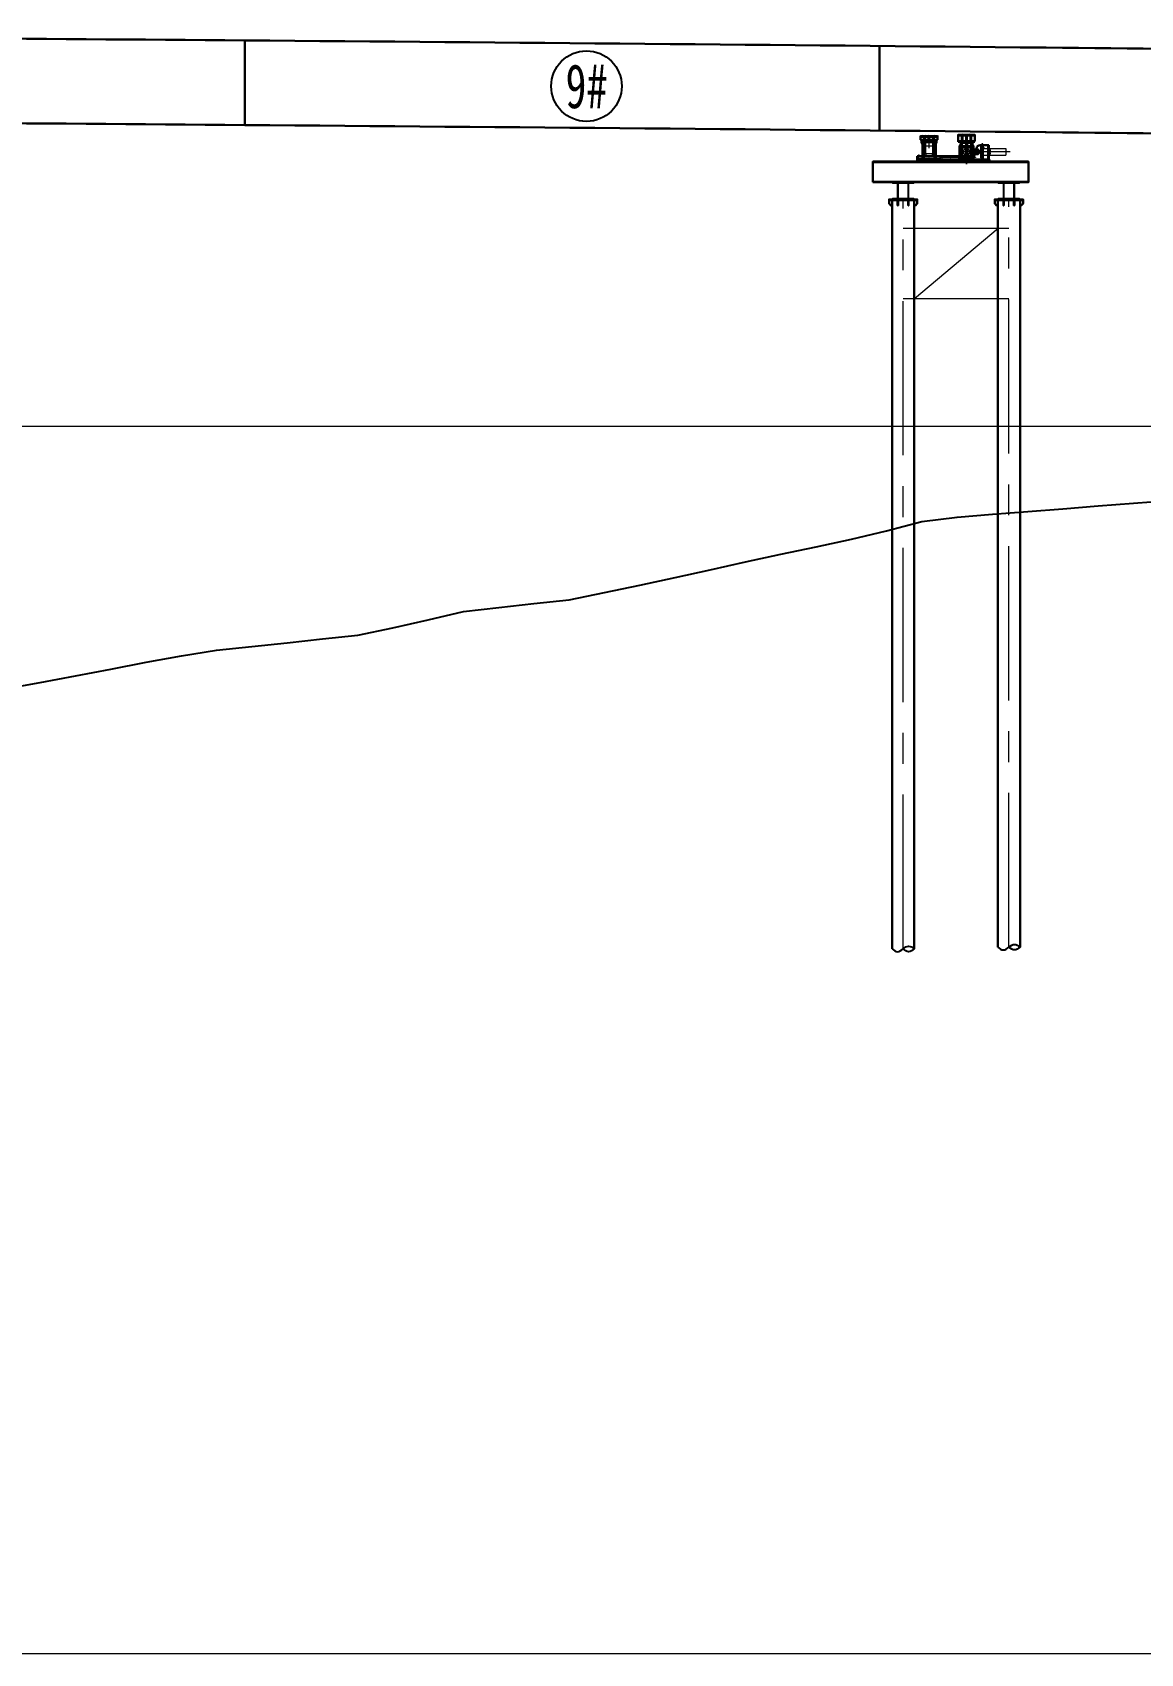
# Model space of a CAD drawing. Extents: x 1767995 to 4174245, y 542814 to 862564.
# Drawn here: x 2983950 to 3015374, y 782627 to 828609 of the extents above; entities that cross this region are included whole.
import ezdxf
from ezdxf.enums import TextEntityAlignment as Align
from ezdxf.lldxf.tags import DXFTag

# ---------------------------------------------------------------- set-up
doc = ezdxf.new("R2010")
doc.units = 0
doc.header["$LTSCALE"] = 3500
for name, pattern in [('ACAD_ISO02W100', [15, 12, -3]), ('CENTER', [2, 1.25, -0.25, 0.25, -0.25]), ('CENTER8', [6.35, 3.96875, -0.79375, 0.79375, -0.79375]), ('CENTERX2', [101.6, 63.5, -12.7, 12.7, -12.7]), ('DASHED', [0.75, 0.5, -0.25]), ('LINEL4', [12.5, 7.5, -2, 1, -2])]:
    doc.linetypes.add(name, pattern=pattern)
for name, color, linetype, lineweight in [('0 尺寸线', 4, 'Continuous', 18), ('1 BZ 标注', 2, 'Continuous', 13), ('1粗实线', 1, 'Continuous', 30), ('3中心线', 6, 'CENTER', 18), ('5文本', 7, 'Continuous', 15), ('AM_0', 7, 'Continuous', 50), ('中心线', 2, 'CENTER', 15), ('尺寸标注', 3, 'Continuous', 18), ('文字', 7, 'Continuous', 15), ('标注', 3, 'Continuous', 18), ('桥 构造粗实', 1, 'Continuous', 30)]:
    doc.layers.add(name, color=color, linetype=linetype, lineweight=lineweight)
for name, color, linetype in [('M_Prof', 2, 'Continuous'), ('卡特粗实线', 7, 'Continuous'), ('纵_地面线', 30, 'Continuous')]:
    doc.layers.add(name, color=color, linetype=linetype)
doc.styles.add('图内文字', font='仿宋_GB2312.TTF', dxfattribs={"width": 0.7})
tags = doc.linetypes.add('DASHDOT0', pattern=[1, 0.4, -0.3, 0, -0.3]).pattern_tags.tags
tags[10:11] = [DXFTag(74, 4), DXFTag(75, 0), DXFTag(340, '0'), DXFTag(46, 0.0), DXFTag(50, 0.0), DXFTag(44, 0.0), DXFTag(45, 0.0)]
tags[8:9] = [DXFTag(74, 4), DXFTag(75, 0), DXFTag(340, '0'), DXFTag(46, 0.0), DXFTag(50, 0.0), DXFTag(44, 0.0), DXFTag(45, 0.0)]
tags[6:7] = [DXFTag(74, 4), DXFTag(75, 0), DXFTag(340, '0'), DXFTag(46, 0.0), DXFTag(50, 0.0), DXFTag(44, 0.0), DXFTag(45, 0.0)]
tags[4:5] = [DXFTag(74, 4), DXFTag(75, 0), DXFTag(340, '0'), DXFTag(46, 0.0), DXFTag(50, 0.0), DXFTag(44, 0.0), DXFTag(45, 0.0)]

# ---------------------------------------------------------------- blocks, each defined once
blk = doc.blocks.new('SW_CENTERMARKSYMBOL_15')
at = {"color": 0, "linetype": 'Continuous', "lineweight": 0}
for p, q in [((-1, 0), (-1.21374, 0)), ((0, 0), (-0.5, 0)), ((0, 1), (0, 1.21374)), ((0, 0), (0, 0.5)), ((0, 0), (0, -0.5)), ((0, 0), (0.5, 0)), ((1, 0), (1.21374, 0)), ((0, -1), (0, -1.21374))]:
    blk.add_line(p, q, dxfattribs=at)
blk = doc.blocks.new('1234569')
at = {"layer": '尺寸标注', "color": 7, "linetype": 'CENTER8'}
for p, q in [((-196111, -679551), (-196090, -679551)), ((-196100, -679562), (-196100, -679541)), ((-196100, -679595), (-196100, -679566))]:
    blk.add_line(p, q, dxfattribs=at)
at = {"layer": '尺寸标注', "color": 7}
for points in [[(-196106, -679565), (-196106, -679565, 0.414214), (-196108, -679567), (-196108, -679575)], [(-196093, -679575), (-196093, -679567, 0.414214), (-196095, -679565), (-196095, -679565)]]:
    blk.add_lwpolyline(points, format="xyb", dxfattribs=at)
blk.add_lwpolyline([(-196095, -679575), (-196095, -679600), (-196100, -679603), (-196105, -679600), (-196105, -679575)], dxfattribs=at)
for radius in [15, 10.4]:
    blk.add_circle((-196100, -679551), radius, dxfattribs=at)
blk = doc.blocks.new('456')
at = {"layer": '尺寸标注', "color": 1, "linetype": 'DASHDOT0'}
for p, q in [((-216147, -678337), (-216154, -678337)), ((-216150, -678340), (-216150, -678333))]:
    blk.add_line(p, q, dxfattribs=at)
at = {"layer": '尺寸标注', "color": 1}
blk.add_circle((-216150, -678337), 3.5, dxfattribs=at)
blk = doc.blocks.new('321321')
at = {"layer": '尺寸标注', "color": 1, "linetype": 'DASHDOT0'}
for p, q in [((-216211, -682364), (-216218, -682364)), ((-216214, -682367), (-216214, -682360)), ((-215991, -682364), (-215998, -682364)), ((-215994, -682367), (-215994, -682360)), ((-215771, -682364), (-215778, -682364)), ((-215774, -682367), (-215774, -682360)), ((-215551, -682364), (-215558, -682364)), ((-215554, -682367), (-215554, -682360)), ((-215331, -682364), (-215338, -682364)), ((-215334, -682367), (-215334, -682360))]:
    blk.add_line(p, q, dxfattribs=at)
at = {"layer": '尺寸标注', "color": 1}
for points in [[(-216212, -682367), (-216210, -682364), (-216212, -682360), (-216216, -682361), (-216218, -682364), (-216216, -682367)], [(-215992, -682367), (-215990, -682364), (-215992, -682360), (-215996, -682361), (-215998, -682364), (-215996, -682367)], [(-215772, -682367), (-215770, -682364), (-215772, -682360), (-215776, -682361), (-215778, -682364), (-215776, -682367)], [(-215552, -682367), (-215550, -682364), (-215552, -682360), (-215556, -682361), (-215558, -682364), (-215556, -682367)], [(-215332, -682367), (-215330, -682364), (-215332, -682360), (-215336, -682361), (-215338, -682364), (-215336, -682367)]]:
    blk.add_lwpolyline(points, close=True, dxfattribs=at)
at = {"layer": '尺寸标注', "color": 4}
for centre, radius in [((-216214, -682364), 6), ((-216214, -682364), 5), ((-215994, -682364), 6), ((-215774, -682364), 6), ((-215554, -682364), 6), ((-215334, -682364), 6)]:
    blk.add_circle(centre, radius, dxfattribs=at)
at = {"layer": '尺寸标注', "color": 1}
for centre in [(-216214, -682364), (-215994, -682364), (-215774, -682364), (-215554, -682364), (-215334, -682364)]:
    blk.add_circle(centre, 5, dxfattribs=at)
at = {"layer": '尺寸标注', "color": 251}
for centre in [(-216214, -682364), (-215994, -682364), (-215774, -682364), (-215554, -682364), (-215334, -682364)]:
    blk.add_circle(centre, 3, dxfattribs=at)
blk = doc.blocks.new('0123')
at = {"layer": '尺寸标注', "color": 0}
for p, q in [((-197674, -679484), (-197674, -679478)), ((-197671, -679484), (-197671, -679509)), ((-197670, -679484), (-197670, -679478)), ((-197662, -679478), (-197662, -679484)), ((-197661, -679484), (-197661, -679509))]:
    blk.add_line(p, q, dxfattribs=at)
at = {"layer": '尺寸标注', "color": 0, "linetype": 'DASHDOT0'}
blk.add_line((-197666, -679473), (-197666, -679513), dxfattribs=at)
at = {"layer": '尺寸标注', "color": 0}
for points in [[(-197658, -679478), (-197674, -679478, 0.414214), (-197675, -679479), (-197675, -679484)], [(-197657, -679484), (-197657, -679479, 0.414214), (-197658, -679478), (-197658, -679484)]]:
    blk.add_lwpolyline(points, format="xyb", dxfattribs=at)
blk.add_lwpolyline([(-197671, -679509), (-197661, -679509), (-197666, -679513)], close=True, dxfattribs=at)
blk = doc.blocks.new('23322')
at = {"layer": '尺寸标注', "color": 0}
for p, q in [((39013, 49007), (39030, 49014)), ((39085, 48934), (39092, 48951)), ((39188, 48934), (39181, 48950)), ((39261, 49109), (39244, 49102)), ((39261, 49006), (39244, 49013))]:
    blk.add_line(p, q, dxfattribs=at)
for centre, radius in [((39021, 49010), 9), ((39022, 49106), 9), ((39137, 49058), 90), ((39137, 49058), 90), ((39089, 49173), 9), ((39089, 48942), 9), ((39184, 48942), 9), ((39185, 49173), 9), ((39252, 49010), 9), ((39253, 49105), 9)]:
    blk.add_circle(centre, radius, dxfattribs=at)
blk.add_arc((39137, 49058), 150, 296.4613, 243.5387, dxfattribs=at)
blk = doc.blocks.new('ewqwe')
h = blk.add_hatch()
h.set_pattern_fill('ANSI37', color=5, scale=4)
h.set_pattern_definition([(45, (60193.746, -5943.269), (-8.98025612, 8.98025612), []), (135, (60193.746, -5943.269), (-8.98025612, -8.98025612), [])])
h.paths.add_polyline_path([(965601, 492388), (966080, 492388), (966080, 492408), (965601, 492408)])
at = {"color": 2, "lineweight": 30}
for p, q in [((965601, 492388), (966081, 492388)), ((965601, 492208), (965601, 492378)), ((965601, 492208), (966081, 492208)), ((965601, 492188), (966081, 492188)), ((965651, 492148), (965671, 492148)), ((965706, 492208), (965706, 492368)), ((965726, 492208), (965726, 492368)), ((965831, 492208), (965831, 492368)), ((965851, 492208), (965851, 492368)), ((965956, 492208), (965956, 492368)), ((965976, 492208), (965976, 492368)), ((966011, 492148), (966031, 492148)), ((966081, 492208), (966081, 492378)), ((966081, 492188), (966081, 492208))]:
    blk.add_line(p, q, dxfattribs=at)
at = {"color": 2}
for p, q in [((965601, 492368), (965601, 492388)), ((965601, 492188), (965601, 492208))]:
    blk.add_line(p, q, dxfattribs=at)
at = {"color": 2, "lineweight": 30}
blk.add_lwpolyline([(965601, 492368), (966081, 492368), (966081, 492388)], dxfattribs=at)
at = {"layer": '0 尺寸线'}
blk.add_lwpolyline([(965601, 492388), (966081, 492388), (966081, 492408), (965601, 492408)], close=True, dxfattribs=at)
at = {"layer": '1 BZ 标注'}
for p, q in [((965651, 492148), (965671, 492148)), ((966011, 492148), (966031, 492148))]:
    blk.add_line(p, q, dxfattribs=at)
at = {"layer": '中心线', "linetype": 'CENTERX2'}
for p, q in [((965651, 492188), (965651, 492148)), ((965651, 492188), (965651, 492148)), ((965671, 492188), (965671, 492148)), ((965671, 492188), (965671, 492148)), ((965671, 492148), (966011, 492148)), ((965671, 492148), (966011, 492148)), ((966011, 492188), (966011, 492148)), ((966011, 492188), (966011, 492148)), ((966031, 492188), (966031, 492148)), ((966031, 492188), (966031, 492148))]:
    blk.add_line(p, q, dxfattribs=at)
at = {"layer": '卡特粗实线'}
blk.add_line((965976, 492208), (965996, 492208), dxfattribs=at)
blk = doc.blocks.new('A$C159A2C35')
h = blk.add_hatch()
h.set_pattern_fill('ANSI37', color=5, scale=4)
h.set_pattern_definition([(45, (-904848.285, -497628.079), (-8.98025612, 8.98025612), []), (135, (-904848.285, -497628.079), (-8.98025612, -8.98025612), [])])
h.paths.add_polyline_path([(449, 703), (928, 703), (928, 723), (449, 723)])
at = {"layer": '尺寸标注', "linetype": 'ACAD_ISO02W100', "lineweight": 30, "ltscale": 3}
h = blk.add_hatch(dxfattribs=at)
h.set_pattern_fill('ANSI32', color=3, scale=50)
h.set_pattern_definition([(45, (-39514.227, -48795.501), (-13.258252, 13.258252), []), (45, (-39505.388, -48795.501), (-13.258252, 13.258252), [])])
h.paths.add_polyline_path([(-578, 68), (-578, 48), (-175, 48), (-175, 68)])
at = {"color": 2, "lineweight": 30}
for p, q in [((448, 603), (448, 723)), ((448, 703), (928, 703)), ((448, 603), (928, 603)), ((448, 583), (928, 583)), ((473, 533), (473, 583)), ((473, 533), (483, 533)), ((473, 533), (522, 433)), ((483, 533), (483, 583)), ((483, 533), (532, 433)), ((553, 603), (553, 683)), ((563, 433), (563, 583)), ((573, 603), (573, 683)), ((678, 603), (678, 683)), ((698, 603), (698, 683)), ((803, 603), (803, 683)), ((814, 433), (814, 583)), ((823, 603), (823, 683)), ((894, 533), (846, 433)), ((904, 533), (856, 433)), ((894, 533), (894, 583)), ((904, 533), (904, 583)), ((928, 603), (928, 703)), ((522, 433), (563, 433)), ((814, 433), (856, 433))]:
    blk.add_line(p, q, dxfattribs=at)
at = {"color": 2}
for p, q in [((448, 683), (448, 703)), ((448, 583), (448, 603))]:
    blk.add_line(p, q, dxfattribs=at)
at = {"color": 5, "linetype": 'DASHED'}
for p, q in [((553, 433), (553, 583)), ((824, 433), (824, 583))]:
    blk.add_line(p, q, dxfattribs=at)
at = {"color": 5, "linetype": 'Continuous', "lineweight": 0}
for p, q in [((-771, 352), (-1493, 352)), ((-771, 172), (-1493, 172)), ((-878, 375), (-879, 375)), ((-873, 369), (-873, 365)), ((-870, 369), (-873, 369)), ((-873, 365), (-873, 352)), ((-870, 365), (-870, 369)), ((-870, 365), (-870, 352)), ((-864, 375), (-865, 375)), ((-771, 394), (-811, 394)), ((-771, 386), (-811, 386)), ((-771, 378), (-811, 378)), ((-771, 126), (-811, 126)), ((-771, 118), (-811, 118)), ((-771, 110), (-811, 110))]:
    blk.add_line(p, q, dxfattribs=at)
at = {"color": 7, "linetype": 'Continuous'}
for p, q in [((-1026, 45), (-588, 45)), ((-923, 45), (-952, 45)), ((-667, 45), (-724, 45)), ((-588, 45), (-576, 45)), ((-118, 45), (-576, 45)), ((684, 131), (688, 131)), ((686, 418), (690, 418))]:
    blk.add_line(p, q, dxfattribs=at)
at = {"color": 6, "linetype": 'Continuous'}
blk.add_line((-578, 424), (-175, 424), dxfattribs=at)
at = {"color": 5, "linetype": 'Continuous'}
for p, q in [((-546, 98), (-546, 424)), ((-207, 424), (-207, 98))]:
    blk.add_line(p, q, dxfattribs=at)
at = {"color": 2, "lineweight": 30}
blk.add_lwpolyline([(448, 683), (928, 683)], dxfattribs=at)
at = {"color": 5, "linetype": 'Continuous', "lineweight": 0}
for points in [[(-879, 375), (-879, 380), (-879, 382)], [(-864, 382), (-864, 382), (-864, 382), (-866, 382), (-867, 382), (-870, 382), (-872, 382), (-875, 382), (-877, 382), (-878, 382), (-879, 382), (-879, 382)], [(-864, 382), (-864, 380), (-864, 375)]]:
    blk.add_lwpolyline(points, dxfattribs=at)
blk.add_lwpolyline([(-811, 95), (-811, 410, -0.414214), (-809, 412), (-773, 412, -0.414214), (-771, 410), (-771, 95, -0.414214), (-773, 93), (-809, 93, -0.414214)], format="xyb", close=True, dxfattribs=at)
for points in [[(-603, 287), (-751, 287, -0.414214), (-753, 289), (-753, 310, 0.414214), (-755, 312), (-771, 312)], [(-771, 212), (-755, 212, 0.414214), (-753, 214), (-753, 235, -0.414214), (-751, 237), (-603, 237, 0.414214), (-598, 242), (-598, 282, 0.414214), (-603, 287)]]:
    blk.add_lwpolyline(points, format="xyb", dxfattribs=at)
at = {"color": 7, "linetype": 'Continuous'}
for centre, radius in [((686, 131), 8.26), ((686, 131), 7.14), ((688, 418), 8.26), ((688, 418), 7.14), ((686, 131), 2), ((688, 418), 2)]:
    blk.add_circle(centre, radius, dxfattribs=at)
at = {"color": 5, "linetype": 'Continuous', "lineweight": 0}
for points, knots in [([(-873, 369), (-875, 369), (-876, 370), (-878, 371), (-878, 371)], [0, 0, 0, 0, 0.993902, 1, 1, 1, 1]), ([(-865, 371), (-866, 371), (-867, 370), (-869, 369), (-870, 369)], [0, 0, 0, 0, 0.587839, 1, 1, 1, 1])]:
    blk.add_open_spline(points, degree=3, knots=knots, dxfattribs=at)
at = {"color": 7, "linetype": 'Continuous'}
for points in [[(680, 125), (680, 126), (678, 127), (678, 130), (678, 133), (679, 136), (681, 138), (683, 139), (686, 140), (689, 139), (692, 138), (694, 135), (695, 133), (695, 130), (694, 127), (692, 125), (690, 123), (687, 122), (684, 122), (682, 123), (681, 125), (680, 125)], [(682, 412), (682, 413), (680, 414), (680, 417), (680, 420), (681, 423), (683, 425), (685, 426), (688, 427), (691, 426), (694, 425), (696, 423), (697, 420), (697, 417), (696, 414), (694, 412), (692, 410), (689, 409), (686, 410), (684, 411), (683, 412), (682, 412)]]:
    blk.add_open_spline(points, degree=3, knots=[0, 0, 0, 0, 0.053715, 0.10743, 0.161125, 0.214803, 0.268509, 0.322226, 0.375879, 0.429453, 0.483028, 0.536683, 0.5904, 0.644106, 0.697784, 0.751479, 0.805199, 0.858879, 0.912473, 0.966037, 1, 1, 1, 1], dxfattribs=at)
at = {"layer": '0 尺寸线'}
blk.add_lwpolyline([(449, 703), (928, 703), (928, 723), (449, 723)], close=True, dxfattribs=at)
at = {"layer": '1 BZ 标注'}
for p, q in [((928, 703), (928, 683)), ((928, 603), (928, 583)), ((-1493, 352), (-1493, 172))]:
    blk.add_line(p, q, dxfattribs=at)
at = {"layer": 'AM_0', "color": 7, "lineweight": 30}
for p, q in [((-1010, 453), (-1010, 45)), ((-841, 453), (-1010, 453)), ((-990, 453), (-990, 45)), ((-877, 45), (-877, 0)), ((-841, 45), (-841, 453)), ((-811, 453), (-841, 453)), ((-811, 45), (-811, 453)), ((-761, 453), (-811, 453)), ((1006, 45), (1006, 135)), ((1026, 45), (1026, 135))]:
    blk.add_line(p, q, dxfattribs=at)
for points in [[(-1026, 45), (1026, 45), (1026, 0), (-1026, 0)], [(386, 65), (986, 65), (986, 45), (386, 45)]]:
    blk.add_lwpolyline(points, close=True, dxfattribs=at)
blk.add_lwpolyline([(1026, 135), (-511, 135, -0.414214), (-661, 285), (-661, 353, 0.414491), (-761, 453)], format="xyb", dxfattribs=at)
blk.add_lwpolyline([(-678, 45), (-678, 48), (-576, 48), (346, 48), (346, 45)], dxfattribs=at)
at = {"layer": '中心线', "linetype": 'CENTERX2'}
blk.add_line((688, 610), (688, 363), dxfattribs=at)
at = {"layer": '卡特粗实线'}
blk.add_line((823, 603), (843, 603), dxfattribs=at)
at = {"layer": '尺寸标注', "color": 4, "linetype": 'ACAD_ISO02W100', "lineweight": 30, "ltscale": 3}
for p, q in [((-392, 127), (-392, 515)), ((-362, 127), (-362, 515))]:
    blk.add_line(p, q, dxfattribs=at)
at = {"layer": '尺寸标注', "color": 253, "linetype": 'LINEL4'}
for p, q in [((-377, -88), (-377, 571)), ((-377, 571), (-377, -88)), ((-377, -22), (-377, 522)), ((-1611, 262), (-207, 262)), ((-326, 386), (-333, 369)), ((546, 440), (546, 65)), ((546, 121), (826, 121)), ((596, 205), (596, 143)), ((776, 205), (776, 143)), ((827, 440), (826, 65))]:
    blk.add_line(p, q, dxfattribs=at)
at = {"layer": '尺寸标注', "color": 1, "lineweight": 30}
for p, q in [((497, 540), (497, 65)), ((497, 540), (875, 540)), ((502, 545), (870, 545)), ((538, 581), (538, 564)), ((539, 563), (838, 563)), ((539, 562), (585, 551)), ((836, 583), (540, 583)), ((586, 551), (787, 551)), ((586, 549), (586, 545)), ((786, 545), (786, 549)), ((787, 551), (837, 562)), ((838, 564), (838, 581)), ((875, 540), (875, 65))]:
    blk.add_line(p, q, dxfattribs=at)
at = {"layer": '尺寸标注', "color": 8}
for p, q in [((538, 540), (538, 443)), ((834, 443), (834, 540)), ((-526, 53), (-522, 57)), ((-526, 53), (-526, 48)), ((-522, 88), (-518, 90)), ((-522, 68), (-522, 88)), ((-522, 68), (-522, 57)), ((-518, 90), (-514, 88)), ((-514, 88), (-514, 68)), ((-514, 68), (-514, 57)), ((-514, 57), (-510, 53)), ((-510, 53), (-510, 48)), ((-385, 53), (-381, 57)), ((-385, 53), (-385, 48)), ((-381, 88), (-377, 90)), ((-381, 68), (-381, 88)), ((-381, 68), (-381, 57)), ((-377, 90), (-373, 88)), ((-373, 88), (-373, 68)), ((-373, 68), (-373, 57)), ((-373, 57), (-369, 53)), ((-369, 53), (-369, 48)), ((-244, 53), (-240, 57)), ((-244, 53), (-244, 48)), ((-240, 88), (-236, 90)), ((-240, 68), (-240, 88)), ((-240, 68), (-240, 57)), ((-240, 57), (-240, 57)), ((-236, 90), (-232, 88)), ((-232, 88), (-232, 68)), ((-232, 68), (-232, 57)), ((-232, 57), (-228, 53)), ((-228, 53), (-228, 48)), ((423, 73), (449, 73)), ((423, 65), (423, 73)), ((449, 65), (423, 65)), ((426, 17), (426, 65)), ((426, 17), (436, 13)), ((427, 27), (427, 73)), ((427, 17), (427, 45)), ((443, 25), (429, 25)), ((436, 13), (446, 17)), ((445, 27), (445, 73)), ((446, 17), (446, 65)), ((446, 17), (446, 45)), ((449, 73), (449, 65)), ((515, 100), (522, 103)), ((515, 100), (515, 55)), ((522, 103), (522, 55)), ((522, 103), (529, 100)), ((529, 100), (529, 55)), ((538, 443), (553, 438)), ((546, 205), (826, 205)), ((553, 438), (553, 423)), ((553, 423), (820, 423)), ((563, 125), (586, 125)), ((586, 125), (686, 143)), ((686, 143), (786, 125)), ((786, 125), (810, 125)), ((834, 443), (820, 438)), ((820, 423), (820, 438)), ((850, 103), (843, 100)), ((843, 100), (843, 55)), ((843, 95), (843, 55)), ((850, 103), (850, 55)), ((857, 100), (850, 103)), ((850, 100), (850, 55)), ((857, 100), (857, 55)), ((857, 95), (857, 55)), ((924, 73), (948, 73)), ((924, 65), (924, 73)), ((948, 65), (924, 65)), ((926, 16), (926, 65)), ((926, 16), (936, 13)), ((927, 26), (927, 73)), ((927, 16), (927, 45)), ((943, 24), (929, 24)), ((936, 13), (946, 16)), ((945, 26), (945, 73)), ((946, 16), (946, 65)), ((946, 16), (946, 45)), ((948, 73), (948, 65))]:
    blk.add_line(p, q, dxfattribs=at)
at = {"layer": '尺寸标注', "color": 1, "linetype": 'LINEL4'}
for p, q in [((586, 551), (586, 205)), ((786, 551), (786, 205))]:
    blk.add_line(p, q, dxfattribs=at)
at = {"layer": '尺寸标注', "color": 4}
for p, q in [((-811, 402), (-811, 343)), ((-811, 388), (-811, 45)), ((-811, 93), (-811, 153)), ((-811, 45), (1026, 45)), ((-227, 98), (-527, 98)), ((-522, 48), (-522, 48)), ((-514, 48), (-514, 48)), ((-444, 128), (-310, 128)), ((-385, 45), (-385, 45)), ((-381, 45), (-381, 45)), ((-373, 45), (-373, 45)), ((-369, 45), (-369, 45)), ((-244, 68), (-244, 68)), ((-228, 68), (-228, 68)), ((346, 45), (346, 135)), ((366, 45), (366, 135)), ((506, 65), (686, 65)), ((686, 143), (586, 125)), ((686, 65), (866, 65))]:
    blk.add_line(p, q, dxfattribs=at)
at = {"layer": '尺寸标注', "color": 8, "linetype": 'ACAD_ISO02W100'}
for p, q in [((-661, 272), (-811, 272)), ((-661, 252), (-811, 252))]:
    blk.add_line(p, q, dxfattribs=at)
at = {"layer": '尺寸标注', "color": 6}
blk.add_line((947, 45), (-811, 45), dxfattribs=at)
at = {"layer": '尺寸标注', "color": 6, "lineweight": 30}
for p, q in [((-708, 291), (-708, 327)), ((-708, 291), (-708, 327)), ((-708, 197), (-708, 233)), ((-708, 197), (-708, 233)), ((-706, 329), (-578, 329)), ((-706, 289), (-578, 289)), ((-706, 235), (-578, 235)), ((-706, 195), (-578, 195)), ((-175, 63), (-175, 58))]:
    blk.add_line(p, q, dxfattribs=at)
at = {"layer": '尺寸标注', "color": 4, "linetype": 'ACAD_ISO02W100'}
for p, q in [((-673, 289), (-673, 329)), ((-673, 287), (-673, 237)), ((-673, 237), (-673, 287)), ((-673, 195), (-673, 235)), ((-648, 289), (-648, 329)), ((-648, 237), (-648, 287)), ((-648, 195), (-648, 235)), ((-623, 289), (-623, 329)), ((-623, 287), (-623, 237)), ((-623, 237), (-623, 287)), ((-623, 195), (-623, 235))]:
    blk.add_line(p, q, dxfattribs=at)
at = {"layer": '尺寸标注', "color": 1, "linetype": 'CENTER8'}
blk.add_line((-633, 109), (327, 109), dxfattribs=at)
at = {"layer": '尺寸标注', "color": 2}
blk.add_line((-578, 87), (-578, 424), dxfattribs=at)
at = {"layer": '尺寸标注', "color": 6, "linetype": 'ACAD_ISO02W100', "lineweight": 30, "ltscale": 3}
for p, q in [((-578, 98), (-175, 98)), ((-578, 68), (-175, 68))]:
    blk.add_line(p, q, dxfattribs=at)
at = {"layer": '尺寸标注', "color": 8, "linetype": 'DASHDOT0'}
for p, q in [((-518, 68), (-518, 90)), ((-377, 68), (-377, 90)), ((-236, 68), (-236, 90))]:
    blk.add_line(p, q, dxfattribs=at)
at = {"layer": '尺寸标注', "color": 1}
blk.add_line((-501, 314), (-484, 307), dxfattribs=at)
at = {"layer": '尺寸标注', "color": 0}
blk.add_line((324, 45), (924, 45), dxfattribs=at)
at = {"layer": '尺寸标注', "color": 8, "linetype": 'CENTER8'}
for p, q in [((436, 25), (436, 73)), ((936, 24), (936, 73))]:
    blk.add_line(p, q, dxfattribs=at)
at = {"layer": '尺寸标注', "color": 4, "lineweight": 30}
blk.add_lwpolyline([(-542, 545), (-212, 545), (-212, 515), (-542, 515)], close=True, dxfattribs=at)
at = {"layer": '尺寸标注', "color": 4, "linetype": 'ACAD_ISO02W100', "lineweight": 30, "ltscale": 3}
for points in [[(-542, 128), (-542, 515), (-512, 515), (-512, 128)], [(-242, 128), (-242, 515), (-212, 515), (-212, 127)]]:
    blk.add_lwpolyline(points, dxfattribs=at)
at = {"layer": '尺寸标注', "color": 6, "lineweight": 30}
for points in [[(-1021, 361), (-1026, 361), (-1026, 163), (-1021, 163)], [(-1016, 163), (-1010, 163), (-1010, 361), (-1016, 361)], [(-578, 68), (-578, 424), (-546, 424), (-546, 98)], [(-546, 98), (-546, 424), (-207, 424), (-207, 98)], [(-207, 98), (-207, 424), (-175, 424), (-175, 68)]]:
    blk.add_lwpolyline(points, dxfattribs=at)
at = {"layer": '尺寸标注', "color": 2}
blk.add_lwpolyline([(-705, 329), (-665, 329), (-665, 334), (-705, 334)], close=True, dxfattribs=at)
at = {"layer": '尺寸标注', "color": 3}
blk.add_lwpolyline([(-623, 339, 0.414214), (-626, 342), (-653, 342), (-663, 342), (-670, 342, 0.414214), (-673, 339), (-673, 335), (-665, 335), (-665, 329), (-673, 329), (-673, 178, 0.414583), (-670, 175), (-626, 175, 0.413844), (-623, 178)], format="xyb", close=True, dxfattribs=at)
at = {"layer": '尺寸标注', "color": 7, "linetype": 'ACAD_ISO02W100'}
blk.add_lwpolyline([(327, 115), (-633, 115), (-633, 103), (327, 103)], close=True, dxfattribs=at)
at = {"layer": '尺寸标注', "color": 3, "linetype": 'ACAD_ISO02W100', "lineweight": 30, "ltscale": 3}
blk.add_lwpolyline([(-578, 48), (-175, 48), (-175, 68), (-578, 68)], close=True, dxfattribs=at)
at = {"layer": '尺寸标注', "color": 4, "lineweight": 30}
blk.add_lwpolyline([(-542, 113, 0.414214), (-527, 98), (-227, 98, 0.414214), (-212, 113), (-212, 128), (-542, 128)], format="xyb", close=True, dxfattribs=at)
at = {"layer": '尺寸标注', "color": 4}
for points in [[(534, 45), (534, 55), (510, 55), (510, 45)], [(838, 45), (838, 55), (862, 55), (862, 45)]]:
    blk.add_lwpolyline(points, dxfattribs=at)
at = {"layer": '尺寸标注', "color": 8}
for points in [[(533, 55), (511, 55), (511, 48), (533, 48)], [(839, 55), (861, 55), (861, 48), (839, 48)]]:
    blk.add_lwpolyline(points, close=True, dxfattribs=at)
for points in [[(563, 125), (563, 178), (546, 178), (546, 205)], [(810, 125), (810, 178), (826, 178), (826, 205)]]:
    blk.add_lwpolyline(points, dxfattribs=at)
at = {"layer": '尺寸标注', "color": 6, "lineweight": 50}
blk.add_circle((-1018, 305), 4.84, dxfattribs=at)
at = {"layer": '尺寸标注', "color": 6, "lineweight": 30}
blk.add_circle((-1018, 218), 4.84, dxfattribs=at)
at = {"layer": '尺寸标注', "color": 252, "lineweight": 50}
for centre, radius in [((-1018, 305), 3.24), ((-1018, 218), 3.24), ((-1018, 305), 1.71), ((-1018, 218), 1.71)]:
    blk.add_circle(centre, radius, dxfattribs=at)
at = {"layer": '尺寸标注', "color": 1}
blk.add_arc((502, 540), 5, 90, 180, dxfattribs=at)
at = {"layer": '尺寸标注', "color": 1, "lineweight": 30}
for centre, radius, start, end in [((540, 581), 2, 91.8348, 180.0019), ((540, 564), 2, 180.0019, 221.3973), ((540, 564), 2, 221.3973, 246.9641), ((584, 549), 2, 41.4366, 66.9641), ((584, 549), 2, 0.0026, 41.4366), ((788, 549), 2, 138.601, 180.0026), ((788, 549), 2, 113.0462, 138.601), ((836, 581), 2, 359.998, 90), ((836, 564), 2, 293.0462, 318.6105), ((836, 564), 2, 318.6105, 359.998), ((870, 540), 5, 0, 90)]:
    blk.add_arc(centre, radius, start, end, dxfattribs=at)
at = {"layer": '尺寸标注', "color": 6, "lineweight": 50}
for centre, start, end in [((-1018, 363), 203.3909, 336.6091), ((-1018, 161), 22.744, 157.256)]:
    blk.add_arc(centre, 4.84, start, end, dxfattribs=at)
at = {"layer": '尺寸标注', "color": 252, "lineweight": 50}
for centre, start, end in [((-1018, 363), 216.3568, 323.6432), ((-1018, 161), 35.2609, 144.7391)]:
    blk.add_arc(centre, 3.24, start, end, dxfattribs=at)
at = {"layer": '尺寸标注', "color": 6, "lineweight": 30}
for centre, start, end in [((-706, 327), 90, 180), ((-706, 291), 180, 270), ((-706, 233), 90, 180), ((-706, 197), 180, 270)]:
    blk.add_arc(centre, 2, start, end, dxfattribs=at)
at = {"layer": '尺寸标注', "color": 8}
for centre, start, end in [((429, 27), 180, 270), ((443, 27), 270, 0), ((929, 26), 180, 270), ((943, 26), 270, 0)]:
    blk.add_arc(centre, 2, start, end, dxfattribs=at)
at = {"layer": '尺寸标注', "color": 4}
for points in [[(686, 140), (686, 140), (687, 140), (689, 139), (692, 138), (694, 135), (695, 133), (695, 130), (694, 127), (692, 125), (690, 123), (688, 122), (687, 122), (686, 122)], [(688, 427), (688, 427), (689, 427), (691, 426), (694, 425), (696, 423), (697, 420), (697, 417), (696, 414), (694, 412), (692, 410), (690, 410), (689, 409), (688, 409)]]:
    blk.add_open_spline(points, degree=3, knots=[0.3737289, 0.3737289, 0.3737289, 0.3737289, 0.3758789, 0.4294528, 0.4830281, 0.5366835, 0.5904001, 0.6441057, 0.6977838, 0.7514791, 0.8051994, 0.8588792, 0.8737029, 0.8737029, 0.8737029, 0.8737029], dxfattribs=at)
at = {"color": 7, "linetype": 'Continuous', "lineweight": 0, "xscale": -10, "yscale": 10, "zscale": 10}
for p in [(686, 131), (688, 418)]:
    blk.add_blockref('SW_CENTERMARKSYMBOL_15', p, dxfattribs=at)
at = {"layer": '1 BZ 标注'}
blk.add_blockref('ewqwe', (-966218, -491643), dxfattribs=at)
at = {"layer": '尺寸标注', "color": 4}
for name, p in [('1234569', (195274, 680028)), ('1234569', (195538, 679999)), ('1234569', (195909, 679999)), ('321321', (215631, 682473)), ('456', (215567, 678446)), ('456', (215567, 678446)), ('456', (215787, 678446)), ('456', (215787, 678446)), ('456', (216007, 678446)), ('456', (216007, 678446)), ('456', (216227, 678446)), ('456', (216227, 678446)), ('456', (216447, 678446)), ('456', (216447, 678446)), ('1234569', (197077, 679710))]:
    blk.add_blockref(name, p, dxfattribs=at)
at = {"layer": '尺寸标注', "color": 3}
blk.add_blockref('0123', (196973, 679818), dxfattribs=at)
at = {"layer": '尺寸标注', "color": 7}
blk.add_blockref('23322', (-39514, -48796), dxfattribs=at)

msp = doc.modelspace()

# ---------------------------------------------------------------- linework, layer by layer
msp.add_circle((2999661.5, 827085.2), 1000)
at = {"layer": '1粗实线'}
for p, q in [((3008325, 802614.3), (3008325, 823854.5)), ((3008955, 802614.3), (3008955, 823854.4)), ((3011325, 802663.1), (3011325, 823854.5)), ((3011955, 802663.1), (3011955, 823854.4))]:
    msp.add_line(p, q, dxfattribs=at)
for points in [[(3007783.2, 824358.5), (3012195.2, 824358.5), (3012195.2, 824946.5), (3007783.2, 824946.5)], [(3008325, 823704.5), (3008290, 823704.5), (3008240, 823754.5), (3008240, 823854.5), (3008240, 823754.5), (3008290, 823704.5)], [(3008240, 823854.5), (3009040, 823854.5)], [(3008496, 823854.5), (3008496, 823704.5), (3008484, 823704.5), (3008484, 823854.5), (3008484, 823704.5), (3008496, 823704.5)], [(3008796, 823854.5), (3008796, 823704.5), (3008784, 823704.5), (3008784, 823854.5), (3008784, 823704.5), (3008796, 823704.5)], [(3008990, 823704.5), (3008955, 823704.5)], [(3009040, 823754.5), (3008990, 823704.5), (3009040, 823754.5), (3009040, 823854.5)], [(3011325, 823704.5), (3011290, 823704.5), (3011240, 823754.5), (3011240, 823854.5), (3011240, 823754.5), (3011290, 823704.5)], [(3011240, 823854.5), (3012040, 823854.5)], [(3011496, 823854.5), (3011496, 823704.5), (3011484, 823704.5), (3011484, 823854.5), (3011484, 823704.5), (3011496, 823704.5)], [(3011796, 823854.5), (3011796, 823704.5), (3011784, 823704.5), (3011784, 823854.5), (3011784, 823704.5), (3011796, 823704.5)], [(3011990, 823704.5), (3011955, 823704.5)], [(3012040, 823754.5), (3011990, 823704.5), (3012040, 823754.5), (3012040, 823854.5)]]:
    msp.add_lwpolyline(points, close=True, dxfattribs=at)
for points in [[(3008240, 823870.5), (3008240, 823854.5), (3008240, 823870.5), (3009040, 823870.5), (3009040, 823854.5), (3009040, 823870.5)], [(3011240, 823870.5), (3011240, 823854.5), (3011240, 823870.5), (3012040, 823870.5), (3012040, 823854.5), (3012040, 823870.5)]]:
    msp.add_lwpolyline(points, dxfattribs=at)
at = {"layer": '3中心线'}
for p, q in [((3008640, 802614.3), (3008640, 823854.5)), ((3011640, 802663.1), (3011640, 823854.5)), ((3008640, 823060), (3011640, 823060)), ((3008959.5, 821060), (3011337.1, 823060)), ((3008640, 821060), (3011640, 821060))]:
    msp.add_line(p, q, dxfattribs=at)
at = {"layer": '5文本'}
msp.add_line((2730495, 782626.7, -0.3), (3211745, 782626.7, -0.3), dxfattribs=at)
at = {"layer": 'M_Prof'}
for p, q in [((3007783.2, 824926.5), (3012195.2, 824926.5)), ((3007783.2, 824378.5), (3012195.2, 824378.5))]:
    msp.add_line(p, q, dxfattribs=at)
for points in [[(3008340, 823870.5), (3008640, 823870.5), (3008640, 823888.5), (3008508.5, 823888.5, -0.4142136), (3008495.5, 823901.5), (3008495.5, 824327.5, -0.4142136), (3008508.5, 824340.5), (3008640, 824340.5), (3008640, 824358.5), (3008340, 824358.5), (3008340, 824340.5), (3008471.5, 824340.5, -0.4142136), (3008484.5, 824327.5), (3008484.5, 823901.5, -0.4142136), (3008471.5, 823888.5), (3008340, 823888.5)], [(3008640, 823870.5), (3008940, 823870.5), (3008940, 823888.5), (3008808.5, 823888.5, -0.4142136), (3008795.5, 823901.5), (3008795.5, 824327.5, -0.4142136), (3008808.5, 824340.5), (3008940, 824340.5), (3008940, 824358.5), (3008640, 824358.5), (3008640, 824340.5), (3008771.5, 824340.5, -0.4142136), (3008784.5, 824327.5), (3008784.5, 823901.5, -0.4142136), (3008771.5, 823888.5), (3008640, 823888.5)], [(3011340, 823870.5), (3011640, 823870.5), (3011640, 823888.5), (3011508.5, 823888.5, -0.4142136), (3011495.5, 823901.5), (3011495.5, 824327.5, -0.4142136), (3011508.5, 824340.5), (3011640, 824340.5), (3011640, 824358.5), (3011340, 824358.5), (3011340, 824340.5), (3011471.5, 824340.5, -0.4142136), (3011484.5, 824327.5), (3011484.5, 823901.5, -0.4142136), (3011471.5, 823888.5), (3011340, 823888.5)], [(3011640, 823870.5), (3011940, 823870.5), (3011940, 823888.5), (3011808.5, 823888.5, -0.4142136), (3011795.5, 823901.5), (3011795.5, 824327.5, -0.4142136), (3011808.5, 824340.5), (3011940, 824340.5), (3011940, 824358.5), (3011640, 824358.5), (3011640, 824340.5), (3011771.5, 824340.5, -0.4142136), (3011784.5, 824327.5), (3011784.5, 823901.5, -0.4142136), (3011771.5, 823888.5), (3011640, 823888.5)]]:
    msp.add_lwpolyline(points, format="xyb", close=True, dxfattribs=at)
for points in [[(3008325, 802614.3), (3008482.5, 802535.5), (3008640, 802614.3), (3008797.5, 802693), (3008955, 802614.3)], [(3008955, 802614.3), (3008797.5, 802535.5), (3008640, 802614.3)], [(3011325, 802663.1), (3011482.5, 802584.3), (3011640, 802663.1), (3011797.5, 802741.8), (3011955, 802663.1)], [(3011955, 802663.1), (3011797.5, 802584.3), (3011640, 802663.1)]]:
    msp.add_spline(points, degree=3, dxfattribs=at)
at = {"layer": '标注', "color": 8}
msp.add_line((2827705.2, 817436.8), (3033203.4, 817436.8), dxfattribs=at)
at = {"layer": '桥 构造粗实'}
for p, q in [((2989972.8, 825982.3), (2989972.8, 828382.3)), ((2989972.8, 825982.3), (2989972.8, 828382.3)), ((3007972.8, 825824.7), (3007972.8, 828224.7))]:
    msp.add_line(p, q, dxfattribs=at)
for points in [[(2953972.8, 828609.1, -0.0008182), (2989972.8, 828382.3, -0.0008182)], [(2989972.8, 828382.3, -0.0005158), (3012668.1, 828178.7), (3012698.5, 828178.4, -0.0006115), (3027372.8, 828013.7)], [(2953972.8, 826209.1, -0.0008182), (2989972.8, 825982.3, -0.0008182)], [(2989972.8, 825982.3, -0.0005158), (3012668.1, 825778.7), (3012698.5, 825778.4, -0.0006115), (3027372.8, 825613.7, -0.0006115)]]:
    msp.add_lwpolyline(points, format="xyb", dxfattribs=at)
at = {"layer": '纵_地面线', "color": 5, "flags": 128}
msp.add_lwpolyline([(2983172.9, 809990.8), (2984172.9, 810170.8), (2985172.9, 810361.8), (2986172.9, 810552.8), (2987172.9, 810744.8), (2988172.9, 810928.8), (2989172.9, 811084.8), (2990172.9, 811191.8), (2991172.9, 811298.8), (2992172.9, 811405.8), (2993172.9, 811512.8), (2994172.9, 811717.8), (2995172.9, 811948.8), (2996172.9, 812180.8), (2997172.9, 812300.8), (2998172.9, 812407.8), (2999172.9, 812514.8), (3000172.9, 812718.8), (3001172.9, 812933.8), (3002172.9, 813148.8), (3003172.9, 813367.8), (3004172.9, 813593.8), (3005172.9, 813808.8), (3006172.9, 814020.8), (3007172.9, 814231.8), (3008172.9, 814476.8), (3009172.9, 814733.8), (3010172.9, 814862.8), (3011172.9, 814947.8), (3012172.9, 815019.8), (3013172.9, 815098.8), (3014172.9, 815177.8), (3015172.9, 815256.8), (3016172.9, 815335.8)], dxfattribs=at)

# ---------------------------------------------------------------- block references
at = {"layer": '尺寸标注', "extrusion": (0, 0, -1), "zscale": -1}
msp.add_blockref('A$C159A2C35', (-3010061.5, 824960.1), dxfattribs=at)

# ---------------------------------------------------------------- texts
at = {"layer": '文字', "style": '图内文字', "width": 0.7}
msp.add_text('9#', height=1250, rotation=0, dxfattribs=at).set_placement((2999661.5, 827085.2), align=Align.MIDDLE_CENTER)

doc.saveas('drawing.dxf')
